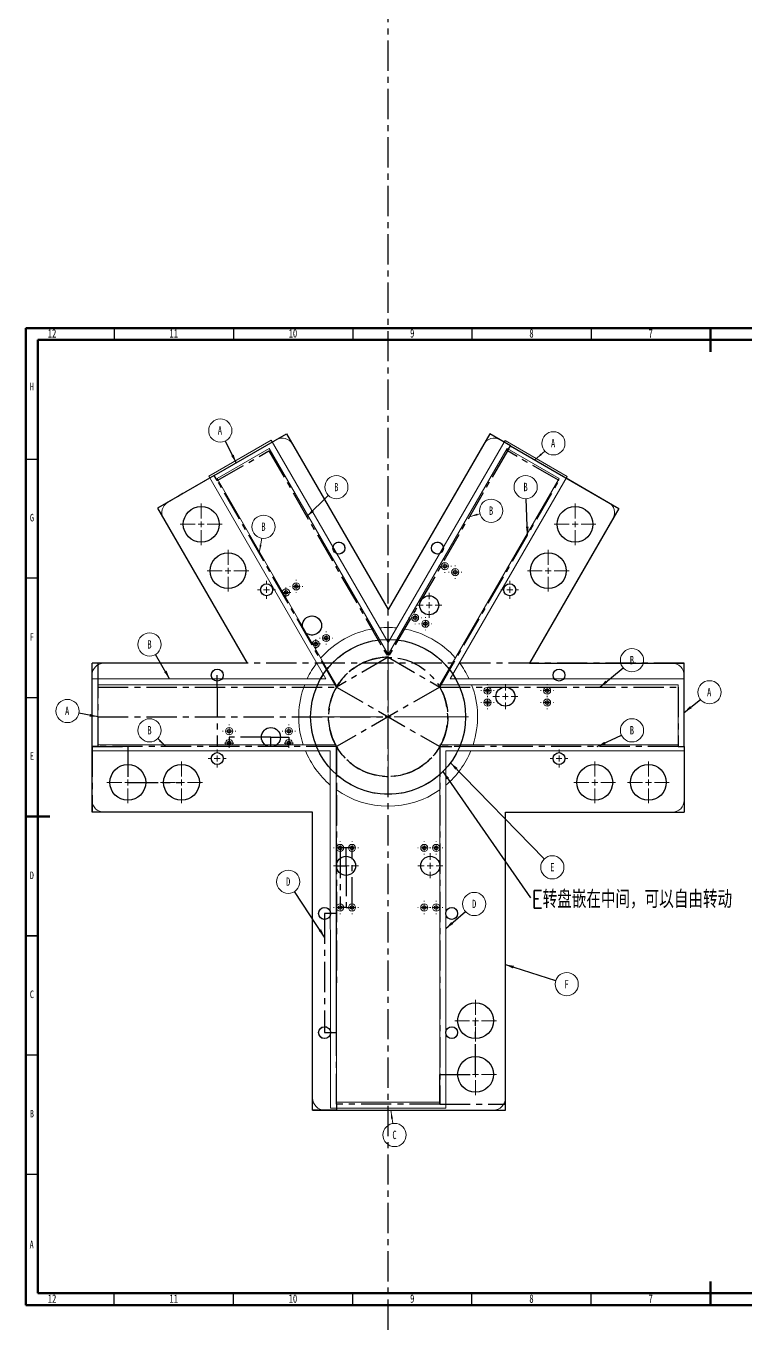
# Model space of a CAD drawing. Header units: millimetres. Extents: x 15 to 589, y -6109 to 6564.
# Drawn here: x 15 to 316, y -3 to 542 of the extents above; entities that cross this region are included whole.
import ezdxf

# ---------------------------------------------------------------- set-up
doc = ezdxf.new("R2010")
doc.units = ezdxf.units.MM
doc.header["$PDSIZE"] = -1
doc.linetypes.add('CENTERX2', pattern=[20.32, 12.7, -2.54, 2.54, -2.54])
doc.styles.add('SLDTEXTSTYLE0', font='TXT', dxfattribs={"width": 0.75})
doc.styles.add('SLDTEXTSTYLE1', font='TXT', dxfattribs={"width": 0.75, "bigfont": 'bigfont'})
doc.dimstyles.new('SLDDIMSTYLE0', dxfattribs={"dimtxt": 0.18, "dimasz": 3.556, "dimexe": 0, "dimexo": 0.0625, "dimgap": 0, "dimtad": 0, "dimtih": 1, "dimtoh": 1, "dimdec": 0, "dimrnd": 1e-09, "dimzin": 0, "dimdsep": 46, "dimtxsty": 'Standard', "dimsah": 1, "dimcen": 0.09, "dimadec": 0, "dimazin": 0, "dimtfac": 3.556, "dimtdec": 0, "dimtofl": 0, "dimtmove": 0, "dimatfit": 3, "dimfxl": 1, "dimfrac": 2, "dimtolj": 1, "dimtzin": 0, "dimarcsym": 0})

# ---------------------------------------------------------------- blocks, each defined once
blk = doc.blocks.new('SW_NOTE_2')
at = {"color": 0, "linetype": 'Continuous', "lineweight": 0}
blk.add_circle((-4.78, 0.91), 4.87, dxfattribs=at)
at = {"color": 0, "linetype": 'Continuous', "lineweight": 0, "insert": (-4.92, 2.7), "char_height": 3.5, "attachment_point": 2, "style": 'SLDTEXTSTYLE0'}
blk.add_mtext('A', dxfattribs=at)
blk = doc.blocks.new('SW_NOTE_3')
at = {"color": 0, "linetype": 'Continuous', "lineweight": 0}
blk.add_circle((-2.15, 4.37), 4.87, dxfattribs=at)
at = {"color": 0, "linetype": 'Continuous', "lineweight": 0, "insert": (-2.29, 6.16), "char_height": 3.5, "attachment_point": 2, "style": 'SLDTEXTSTYLE0'}
blk.add_mtext('A', dxfattribs=at)
blk = doc.blocks.new('SW_NOTE_4')
at = {"color": 0, "linetype": 'Continuous', "lineweight": 0}
blk.add_circle((3.62, 3.25), 4.87, dxfattribs=at)
at = {"color": 0, "linetype": 'Continuous', "lineweight": 0, "insert": (3.49, 5.04), "char_height": 3.5, "attachment_point": 2, "style": 'SLDTEXTSTYLE0'}
blk.add_mtext('A', dxfattribs=at)
blk = doc.blocks.new('SW_NOTE_5')
at = {"color": 0, "linetype": 'Continuous', "lineweight": 0}
blk.add_circle((3.81, 3.04), 4.87, dxfattribs=at)
at = {"color": 0, "linetype": 'Continuous', "lineweight": 0, "insert": (3.67, 4.83), "char_height": 3.5, "attachment_point": 2, "style": 'SLDTEXTSTYLE0'}
blk.add_mtext('A', dxfattribs=at)
blk = doc.blocks.new('SW_NOTE_6')
at = {"color": 0, "linetype": 'Continuous', "lineweight": 0}
blk.add_circle((3.44, 3.45), 4.87, dxfattribs=at)
at = {"color": 0, "linetype": 'Continuous', "lineweight": 0, "insert": (3.41, 5.24), "char_height": 3.5, "attachment_point": 2, "style": 'SLDTEXTSTYLE0'}
blk.add_mtext('B', dxfattribs=at)
blk = doc.blocks.new('SW_NOTE_7')
at = {"color": 0, "linetype": 'Continuous', "lineweight": 0}
blk.add_circle((0.78, 4.81), 4.87, dxfattribs=at)
at = {"color": 0, "linetype": 'Continuous', "lineweight": 0, "insert": (0.75, 6.6), "char_height": 3.5, "attachment_point": 2, "style": 'SLDTEXTSTYLE0'}
blk.add_mtext('B', dxfattribs=at)
blk = doc.blocks.new('SW_NOTE_8')
at = {"color": 0, "linetype": 'Continuous', "lineweight": 0}
blk.add_circle((4.7, 1.28), 4.87, dxfattribs=at)
at = {"color": 0, "linetype": 'Continuous', "lineweight": 0, "insert": (4.67, 3.07), "char_height": 3.5, "attachment_point": 2, "style": 'SLDTEXTSTYLE0'}
blk.add_mtext('B', dxfattribs=at)
blk = doc.blocks.new('SW_NOTE_9')
at = {"color": 0, "linetype": 'Continuous', "lineweight": 0}
blk.add_circle((-0.2, 4.87), 4.87, dxfattribs=at)
at = {"color": 0, "linetype": 'Continuous', "lineweight": 0, "insert": (-0.22, 6.66), "char_height": 3.5, "attachment_point": 2, "style": 'SLDTEXTSTYLE0'}
blk.add_mtext('B', dxfattribs=at)
blk = doc.blocks.new('SW_NOTE_10')
at = {"color": 0, "linetype": 'Continuous', "lineweight": 0}
blk.add_circle((3.74, 3.13), 4.87, dxfattribs=at)
at = {"color": 0, "linetype": 'Continuous', "lineweight": 0, "insert": (3.71, 4.92), "char_height": 3.5, "attachment_point": 2, "style": 'SLDTEXTSTYLE0'}
blk.add_mtext('B', dxfattribs=at)
blk = doc.blocks.new('SW_NOTE_11')
at = {"color": 0, "linetype": 'Continuous', "lineweight": 0}
blk.add_circle((4.41, 2.07), 4.87, dxfattribs=at)
at = {"color": 0, "linetype": 'Continuous', "lineweight": 0, "insert": (4.38, 3.86), "char_height": 3.5, "attachment_point": 2, "style": 'SLDTEXTSTYLE0'}
blk.add_mtext('B', dxfattribs=at)
blk = doc.blocks.new('SW_NOTE_12')
at = {"color": 0, "linetype": 'Continuous', "lineweight": 0}
blk.add_circle((-2.46, 4.2), 4.87, dxfattribs=at)
at = {"color": 0, "linetype": 'Continuous', "lineweight": 0, "insert": (-2.49, 5.99), "char_height": 3.5, "attachment_point": 2, "style": 'SLDTEXTSTYLE0'}
blk.add_mtext('B', dxfattribs=at)
blk = doc.blocks.new('SW_NOTE_13')
at = {"color": 0, "linetype": 'Continuous', "lineweight": 0}
blk.add_circle((-3.42, 3.46), 4.87, dxfattribs=at)
at = {"color": 0, "linetype": 'Continuous', "lineweight": 0, "insert": (-3.45, 5.26), "char_height": 3.5, "attachment_point": 2, "style": 'SLDTEXTSTYLE0'}
blk.add_mtext('B', dxfattribs=at)
blk = doc.blocks.new('SW_NOTE_14')
at = {"color": 0, "linetype": 'Continuous', "lineweight": 0}
blk.add_circle((0.74, -4.81), 4.87, dxfattribs=at)
at = {"color": 0, "linetype": 'Continuous', "lineweight": 0, "insert": (0.71, -3.02), "char_height": 3.5, "attachment_point": 2, "style": 'SLDTEXTSTYLE0'}
blk.add_mtext('C', dxfattribs=at)
blk = doc.blocks.new('SW_NOTE_15')
at = {"color": 0, "linetype": 'Continuous', "lineweight": 0}
blk.add_circle((-2.67, 4.07), 4.87, dxfattribs=at)
at = {"color": 0, "linetype": 'Continuous', "lineweight": 0, "insert": (-2.71, 5.87), "char_height": 3.5, "attachment_point": 2, "style": 'SLDTEXTSTYLE0'}
blk.add_mtext('D', dxfattribs=at)
blk = doc.blocks.new('SW_NOTE_16')
at = {"color": 0, "linetype": 'Continuous', "lineweight": 0}
blk.add_circle((3.69, 3.18), 4.87, dxfattribs=at)
at = {"color": 0, "linetype": 'Continuous', "lineweight": 0, "insert": (3.65, 4.97), "char_height": 3.5, "attachment_point": 2, "style": 'SLDTEXTSTYLE0'}
blk.add_mtext('D', dxfattribs=at)
blk = doc.blocks.new('SW_NOTE_17')
at = {"color": 0, "linetype": 'Continuous', "lineweight": 0}
blk.add_circle((3.4, -3.49), 4.87, dxfattribs=at)
at = {"color": 0, "linetype": 'Continuous', "lineweight": 0, "insert": (3.4, -1.7), "char_height": 3.5, "attachment_point": 2, "style": 'SLDTEXTSTYLE0'}
blk.add_mtext('E', dxfattribs=at)
blk = doc.blocks.new('SW_NOTE_18')
at = {"color": 0, "linetype": 'Continuous', "lineweight": 0}
blk.add_circle((4.64, -1.48), 4.87, dxfattribs=at)
at = {"color": 0, "linetype": 'Continuous', "lineweight": 0, "insert": (4.6, 0.31), "char_height": 3.5, "attachment_point": 2, "style": 'SLDTEXTSTYLE0'}
blk.add_mtext('F', dxfattribs=at)
blk = doc.blocks.new('SW_NOTE_19')
at = {"color": 0, "linetype": 'Continuous', "lineweight": 0, "insert": (0.58, 3.09), "char_height": 7.4083, "attachment_point": 1, "style": 'SLDTEXTSTYLE1'}
blk.add_mtext('E转盘\\M+19BC6\\M+18DDD\\M+19286间\\M+18143\\M+189C2\\M+188C8\\M+18EA9\\M+19752转动', dxfattribs=at)
blk = doc.blocks.new('SW_CENTERMARKSYMBOL_0')
at = {"color": 0, "linetype": 'Continuous', "lineweight": 0}
for p, q in [((-2.5, 0), (-5.25, 0)), ((0, 0), (-1.25, 0)), ((0, 2.5), (0, 5.25)), ((0, 0), (0, 1.25)), ((0, 0), (0, -1.25)), ((0, 0), (1.25, 0)), ((2.5, 0), (5.25, 0)), ((0, -2.5), (0, -5.25))]:
    blk.add_line(p, q, dxfattribs=at)
blk = doc.blocks.new('SW_CENTERMARKSYMBOL_1')
at = {"color": 0, "linetype": 'Continuous', "lineweight": 0}
for p, q in [((-2.5, 0), (-5.25, 0)), ((0, 0), (-1.25, 0)), ((0, 2.5), (0, 5.25)), ((0, 0), (0, 1.25)), ((0, 0), (0, -1.25)), ((0, 0), (1.25, 0)), ((2.5, 0), (5.25, 0)), ((0, -2.5), (0, -5.25))]:
    blk.add_line(p, q, dxfattribs=at)
blk = doc.blocks.new('SW_CENTERMARKSYMBOL_2')
at = {"color": 0, "linetype": 'Continuous', "lineweight": 0}
for p, q in [((-2.5, 0), (-5.25, 0)), ((0, 0), (-1.25, 0)), ((0, 2.5), (0, 5.25)), ((0, 0), (0, 1.25)), ((0, 0), (0, -1.25)), ((0, 0), (1.25, 0)), ((2.5, 0), (5.25, 0)), ((0, -2.5), (0, -5.25))]:
    blk.add_line(p, q, dxfattribs=at)
blk = doc.blocks.new('SW_CENTERMARKSYMBOL_3')
at = {"color": 0, "linetype": 'Continuous', "lineweight": 0}
for p, q in [((-2.5, 0), (-5.25, 0)), ((0, 0), (-1.25, 0)), ((0, 2.5), (0, 5.25)), ((0, 0), (0, 1.25)), ((0, 0), (0, -1.25)), ((0, 0), (1.25, 0)), ((2.5, 0), (5.25, 0)), ((0, -2.5), (0, -5.25))]:
    blk.add_line(p, q, dxfattribs=at)
blk = doc.blocks.new('SW_CENTERMARKSYMBOL_4')
at = {"color": 0, "linetype": 'Continuous', "lineweight": 0}
for p, q in [((-2.5, 0), (-2.75, 0)), ((0, 0), (-1.25, 0)), ((0, 2.5), (0, 2.75)), ((0, 0), (0, 1.25)), ((0, 0), (0, -1.25)), ((0, 0), (1.25, 0)), ((2.5, 0), (2.75, 0)), ((0, -2.5), (0, -2.75))]:
    blk.add_line(p, q, dxfattribs=at)
blk = doc.blocks.new('SW_CENTERMARKSYMBOL_5')
at = {"color": 0, "linetype": 'Continuous', "lineweight": 0}
for p, q in [((-2.5, 0), (-2.75, 0)), ((0, 0), (-1.25, 0)), ((0, 2.5), (0, 2.75)), ((0, 0), (0, 1.25)), ((0, 0), (0, -1.25)), ((0, 0), (1.25, 0)), ((2.5, 0), (2.75, 0)), ((0, -2.5), (0, -2.75))]:
    blk.add_line(p, q, dxfattribs=at)
blk = doc.blocks.new('SW_CENTERMARKSYMBOL_6')
at = {"color": 0, "linetype": 'Continuous', "lineweight": 0}
for p, q in [((-2.5, 0), (-2.75, 0)), ((0, 0), (-1.25, 0)), ((0, 2.5), (0, 2.75)), ((0, 0), (0, 1.25)), ((0, 0), (0, -1.25)), ((0, 0), (1.25, 0)), ((2.5, 0), (2.75, 0)), ((0, -2.5), (0, -2.75))]:
    blk.add_line(p, q, dxfattribs=at)
blk = doc.blocks.new('SW_CENTERMARKSYMBOL_7')
at = {"color": 0, "linetype": 'Continuous', "lineweight": 0}
for p, q in [((-2.5, 0), (-2.75, 0)), ((0, 0), (-1.25, 0)), ((0, 2.5), (0, 2.75)), ((0, 0), (0, 1.25)), ((0, 0), (0, -1.25)), ((0, 0), (1.25, 0)), ((2.5, 0), (2.75, 0)), ((0, -2.5), (0, -2.75))]:
    blk.add_line(p, q, dxfattribs=at)
blk = doc.blocks.new('SW_CENTERMARKSYMBOL_8')
at = {"color": 0, "linetype": 'Continuous', "lineweight": 0}
for p, q in [((-1.25, 0), (-2, 0)), ((0, 0), (-1.25, 0)), ((0, 1.25), (0, 2)), ((0, 0), (0, 1.25)), ((0, 0), (0, -1.25)), ((0, 0), (1.25, 0)), ((1.25, 0), (2, 0)), ((0, -1.25), (0, -2))]:
    blk.add_line(p, q, dxfattribs=at)
blk = doc.blocks.new('SW_CENTERMARKSYMBOL_9')
at = {"color": 0, "linetype": 'Continuous', "lineweight": 0}
for p, q in [((-1.25, 0), (-2, 0)), ((0, 0), (-1.25, 0)), ((0, 1.25), (0, 2)), ((0, 0), (0, 1.25)), ((0, 0), (0, -1.25)), ((0, 0), (1.25, 0)), ((1.25, 0), (2, 0)), ((0, -1.25), (0, -2))]:
    blk.add_line(p, q, dxfattribs=at)
blk = doc.blocks.new('SW_CENTERMARKSYMBOL_10')
at = {"color": 0, "linetype": 'Continuous', "lineweight": 0}
for p, q in [((0, 2.5), (0, 33.75)), ((-2.5, 0), (-33.75, 0)), ((0, 0), (-1.25, 0)), ((0, 0), (0, 1.25)), ((0, 0), (0, -1.25)), ((0, 0), (1.25, 0)), ((2.5, 0), (33.75, 0)), ((0, -2.5), (0, -33.75))]:
    blk.add_line(p, q, dxfattribs=at)
blk = doc.blocks.new('SW_CENTERMARKSYMBOL_11')
at = {"color": 0, "linetype": 'Continuous', "lineweight": 0}
for p, q in [((-1.25, 0), (-2, 0)), ((0, 0), (-1.25, 0)), ((0, 1.25), (0, 2)), ((0, 0), (0, 1.25)), ((0, 0), (0, -1.25)), ((0, 0), (1.25, 0)), ((1.25, 0), (2, 0)), ((0, -1.25), (0, -2))]:
    blk.add_line(p, q, dxfattribs=at)
blk = doc.blocks.new('SW_CENTERMARKSYMBOL_12')
at = {"color": 0, "linetype": 'Continuous', "lineweight": 0}
for p, q in [((-1.25, 0), (-2, 0)), ((0, 0), (-1.25, 0)), ((0, 1.25), (0, 2)), ((0, 0), (0, 1.25)), ((0, 0), (0, -1.25)), ((0, 0), (1.25, 0)), ((1.25, 0), (2, 0)), ((0, -1.25), (0, -2))]:
    blk.add_line(p, q, dxfattribs=at)
blk = doc.blocks.new('SW_CENTERMARKSYMBOL_13')
at = {"color": 0, "linetype": 'Continuous', "lineweight": 0}
for p, q in [((-2.5, 0), (-2.75, 0)), ((0, 0), (-1.25, 0)), ((0, 2.5), (0, 2.75)), ((0, 0), (0, 1.25)), ((0, 0), (0, -1.25)), ((0, 0), (1.25, 0)), ((2.5, 0), (2.75, 0)), ((0, -2.5), (0, -2.75))]:
    blk.add_line(p, q, dxfattribs=at)
blk = doc.blocks.new('SW_CENTERMARKSYMBOL_14')
at = {"color": 0, "linetype": 'Continuous', "lineweight": 0}
for p, q in [((-2.5, 0), (-2.75, 0)), ((0, 0), (-1.25, 0)), ((0, 2.5), (0, 2.75)), ((0, 0), (0, 1.25)), ((0, 0), (0, -1.25)), ((0, 0), (1.25, 0)), ((2.5, 0), (2.75, 0)), ((0, -2.5), (0, -2.75))]:
    blk.add_line(p, q, dxfattribs=at)
blk = doc.blocks.new('SW_CENTERMARKSYMBOL_15')
at = {"color": 0, "linetype": 'Continuous', "lineweight": 0}
for p, q in [((-2.5, 0), (-2.75, 0)), ((0, 0), (-1.25, 0)), ((0, 2.5), (0, 2.75)), ((0, 0), (0, 1.25)), ((0, 0), (0, -1.25)), ((0, 0), (1.25, 0)), ((2.5, 0), (2.75, 0)), ((0, -2.5), (0, -2.75))]:
    blk.add_line(p, q, dxfattribs=at)
blk = doc.blocks.new('SW_CENTERMARKSYMBOL_16')
at = {"color": 0, "linetype": 'Continuous', "lineweight": 0}
for p, q in [((-2.5, 0), (-2.75, 0)), ((0, 0), (-1.25, 0)), ((0, 2.5), (0, 2.75)), ((0, 0), (0, 1.25)), ((0, 0), (0, -1.25)), ((0, 0), (1.25, 0)), ((2.5, 0), (2.75, 0)), ((0, -2.5), (0, -2.75))]:
    blk.add_line(p, q, dxfattribs=at)
blk = doc.blocks.new('SW_CENTERMARKSYMBOL_17')
at = {"color": 0, "linetype": 'Continuous', "lineweight": 0}
for p, q in [((0, 2.5), (0, 8.75)), ((-2.5, 0), (-8.75, 0)), ((0, 0), (-1.25, 0)), ((0, 0), (0, 1.25)), ((0, 0), (0, -1.25)), ((0, 0), (1.25, 0)), ((2.5, 0), (8.75, 0)), ((0, -2.5), (0, -8.75))]:
    blk.add_line(p, q, dxfattribs=at)
blk = doc.blocks.new('SW_CENTERMARKSYMBOL_18')
at = {"color": 0, "linetype": 'Continuous', "lineweight": 0}
for p, q in [((0, 2.5), (0, 8.75)), ((-2.5, 0), (-8.75, 0)), ((0, 0), (-1.25, 0)), ((0, 0), (0, 1.25)), ((0, 0), (0, -1.25)), ((0, 0), (1.25, 0)), ((2.5, 0), (8.75, 0)), ((0, -2.5), (0, -8.75))]:
    blk.add_line(p, q, dxfattribs=at)
blk = doc.blocks.new('SW_CENTERMARKSYMBOL_19')
at = {"color": 0, "linetype": 'Continuous', "lineweight": 0}
for p, q in [((-2.5, 0), (-3.75, 0)), ((0, 0), (-1.25, 0)), ((0, 2.5), (0, 3.75)), ((0, 0), (0, 1.25)), ((0, 0), (0, -1.25)), ((0, 0), (1.25, 0)), ((2.5, 0), (3.75, 0)), ((0, -2.5), (0, -3.75))]:
    blk.add_line(p, q, dxfattribs=at)
blk = doc.blocks.new('SW_CENTERMARKSYMBOL_20')
at = {"color": 0, "linetype": 'Continuous', "lineweight": 0}
for p, q in [((-2.5, 0), (-3.75, 0)), ((0, 0), (-1.25, 0)), ((0, 2.5), (0, 3.75)), ((0, 0), (0, 1.25)), ((0, 0), (0, -1.25)), ((0, 0), (1.25, 0)), ((2.5, 0), (3.75, 0)), ((0, -2.5), (0, -3.75))]:
    blk.add_line(p, q, dxfattribs=at)
blk = doc.blocks.new('SW_CENTERMARKSYMBOL_21')
at = {"color": 0, "linetype": 'Continuous', "lineweight": 0}
for p, q in [((-2.5, 0), (-3.75, 0)), ((0, 0), (-1.25, 0)), ((0, 2.5), (0, 3.75)), ((0, 0), (0, 1.25)), ((0, 0), (0, -1.25)), ((0, 0), (1.25, 0)), ((2.5, 0), (3.75, 0)), ((0, -2.5), (0, -3.75))]:
    blk.add_line(p, q, dxfattribs=at)
blk = doc.blocks.new('SW_CENTERMARKSYMBOL_22')
at = {"color": 0, "linetype": 'Continuous', "lineweight": 0}
for p, q in [((-2.5, 0), (-3.75, 0)), ((0, 0), (-1.25, 0)), ((0, 2.5), (0, 3.75)), ((0, 0), (0, 1.25)), ((0, 0), (0, -1.25)), ((0, 0), (1.25, 0)), ((2.5, 0), (3.75, 0)), ((0, -2.5), (0, -3.75))]:
    blk.add_line(p, q, dxfattribs=at)
blk = doc.blocks.new('SW_CENTERMARKSYMBOL_23')
at = {"color": 0, "linetype": 'Continuous', "lineweight": 0}
for p, q in [((0, 2.5), (0, 8.75)), ((-2.5, 0), (-8.75, 0)), ((0, 0), (-1.25, 0)), ((0, 0), (0, 1.25)), ((0, 0), (0, -1.25)), ((0, 0), (1.25, 0)), ((2.5, 0), (8.75, 0)), ((0, -2.5), (0, -8.75))]:
    blk.add_line(p, q, dxfattribs=at)
blk = doc.blocks.new('SW_CENTERMARKSYMBOL_24')
at = {"color": 0, "linetype": 'Continuous', "lineweight": 0}
for p, q in [((0, 2.5), (0, 8.75)), ((-2.5, 0), (-8.75, 0)), ((0, 0), (-1.25, 0)), ((0, 0), (0, 1.25)), ((0, 0), (0, -1.25)), ((0, 0), (1.25, 0)), ((2.5, 0), (8.75, 0)), ((0, -2.5), (0, -8.75))]:
    blk.add_line(p, q, dxfattribs=at)
blk = doc.blocks.new('SW_CENTERMARKSYMBOL_25')
at = {"color": 0, "linetype": 'Continuous', "lineweight": 0}
for p, q in [((0, 2.5), (0, 8.75)), ((-2.5, 0), (-8.75, 0)), ((0, 0), (-1.25, 0)), ((0, 0), (0, 1.25)), ((0, 0), (0, -1.25)), ((0, 0), (1.25, 0)), ((2.5, 0), (8.75, 0)), ((0, -2.5), (0, -8.75))]:
    blk.add_line(p, q, dxfattribs=at)
blk = doc.blocks.new('SW_CENTERMARKSYMBOL_26')
at = {"color": 0, "linetype": 'Continuous', "lineweight": 0}
for p, q in [((0, 2.5), (0, 8.75)), ((-2.5, 0), (-8.75, 0)), ((0, 0), (-1.25, 0)), ((0, 0), (0, 1.25)), ((0, 0), (0, -1.25)), ((0, 0), (1.25, 0)), ((2.5, 0), (8.75, 0)), ((0, -2.5), (0, -8.75))]:
    blk.add_line(p, q, dxfattribs=at)
blk = doc.blocks.new('SW_CENTERMARKSYMBOL_27')
at = {"color": 0, "linetype": 'Continuous', "lineweight": 0}
for p, q in [((0, 2.5), (0, 8.75)), ((-2.5, 0), (-8.75, 0)), ((0, 0), (-1.25, 0)), ((0, 0), (0, 1.25)), ((0, 0), (0, -1.25)), ((0, 0), (1.25, 0)), ((2.5, 0), (8.75, 0)), ((0, -2.5), (0, -8.75))]:
    blk.add_line(p, q, dxfattribs=at)
blk = doc.blocks.new('SW_CENTERMARKSYMBOL_28')
at = {"color": 0, "linetype": 'Continuous', "lineweight": 0}
for p, q in [((0, 2.5), (0, 8.75)), ((-2.5, 0), (-8.75, 0)), ((0, 0), (-1.25, 0)), ((0, 0), (0, 1.25)), ((0, 0), (0, -1.25)), ((0, 0), (1.25, 0)), ((2.5, 0), (8.75, 0)), ((0, -2.5), (0, -8.75))]:
    blk.add_line(p, q, dxfattribs=at)
blk = doc.blocks.new('SW_CENTERMARKSYMBOL_29')
at = {"color": 0, "linetype": 'Continuous', "lineweight": 0}
for p, q in [((-2.5, 0), (-2.75, 0)), ((0, 0), (-1.25, 0)), ((0, 2.5), (0, 2.75)), ((0, 0), (0, 1.25)), ((0, 0), (0, -1.25)), ((0, 0), (1.25, 0)), ((2.5, 0), (2.75, 0)), ((0, -2.5), (0, -2.75))]:
    blk.add_line(p, q, dxfattribs=at)
blk = doc.blocks.new('SW_CENTERMARKSYMBOL_30')
at = {"color": 0, "linetype": 'Continuous', "lineweight": 0}
for p, q in [((-2.5, 0), (-2.75, 0)), ((0, 0), (-1.25, 0)), ((0, 2.5), (0, 2.75)), ((0, 0), (0, 1.25)), ((0, 0), (0, -1.25)), ((0, 0), (1.25, 0)), ((2.5, 0), (2.75, 0)), ((0, -2.5), (0, -2.75))]:
    blk.add_line(p, q, dxfattribs=at)
blk = doc.blocks.new('SW_CENTERMARKSYMBOL_31')
at = {"color": 0, "linetype": 'Continuous', "lineweight": 0}
for p, q in [((-2.5, 0), (-2.75, 0)), ((0, 0), (-1.25, 0)), ((0, 2.5), (0, 2.75)), ((0, 0), (0, 1.25)), ((0, 0), (0, -1.25)), ((0, 0), (1.25, 0)), ((2.5, 0), (2.75, 0)), ((0, -2.5), (0, -2.75))]:
    blk.add_line(p, q, dxfattribs=at)
blk = doc.blocks.new('SW_CENTERMARKSYMBOL_32')
at = {"color": 0, "linetype": 'Continuous', "lineweight": 0}
for p, q in [((-2.5, 0), (-2.75, 0)), ((0, 0), (-1.25, 0)), ((0, 2.5), (0, 2.75)), ((0, 0), (0, 1.25)), ((0, 0), (0, -1.25)), ((0, 0), (1.25, 0)), ((2.5, 0), (2.75, 0)), ((0, -2.5), (0, -2.75))]:
    blk.add_line(p, q, dxfattribs=at)
blk = doc.blocks.new('SW_CENTERMARKSYMBOL_33')
at = {"color": 0, "linetype": 'Continuous', "lineweight": 0}
for p, q in [((-2.5, 0), (-2.75, 0)), ((0, 0), (-1.25, 0)), ((0, 2.5), (0, 2.75)), ((0, 0), (0, 1.25)), ((0, 0), (0, -1.25)), ((0, 0), (1.25, 0)), ((2.5, 0), (2.75, 0)), ((0, -2.5), (0, -2.75))]:
    blk.add_line(p, q, dxfattribs=at)
blk = doc.blocks.new('SW_CENTERMARKSYMBOL_34')
at = {"color": 0, "linetype": 'Continuous', "lineweight": 0}
for p, q in [((-2.5, 0), (-2.75, 0)), ((0, 0), (-1.25, 0)), ((0, 2.5), (0, 2.75)), ((0, 0), (0, 1.25)), ((0, 0), (0, -1.25)), ((0, 0), (1.25, 0)), ((2.5, 0), (2.75, 0)), ((0, -2.5), (0, -2.75))]:
    blk.add_line(p, q, dxfattribs=at)
blk = doc.blocks.new('SW_CENTERMARKSYMBOL_35')
at = {"color": 0, "linetype": 'Continuous', "lineweight": 0}
for p, q in [((-2.5, 0), (-2.75, 0)), ((0, 0), (-1.25, 0)), ((0, 2.5), (0, 2.75)), ((0, 0), (0, 1.25)), ((0, 0), (0, -1.25)), ((0, 0), (1.25, 0)), ((2.5, 0), (2.75, 0)), ((0, -2.5), (0, -2.75))]:
    blk.add_line(p, q, dxfattribs=at)
blk = doc.blocks.new('SW_CENTERMARKSYMBOL_36')
at = {"color": 0, "linetype": 'Continuous', "lineweight": 0}
for p, q in [((-2.5, 0), (-2.75, 0)), ((0, 0), (-1.25, 0)), ((0, 2.5), (0, 2.75)), ((0, 0), (0, 1.25)), ((0, 0), (0, -1.25)), ((0, 0), (1.25, 0)), ((2.5, 0), (2.75, 0)), ((0, -2.5), (0, -2.75))]:
    blk.add_line(p, q, dxfattribs=at)
blk = doc.blocks.new('SW_CENTERMARKSYMBOL_37')
at = {"color": 0, "linetype": 'Continuous', "lineweight": 0}
for p, q in [((-2.5, 0), (-2.75, 0)), ((0, 0), (-1.25, 0)), ((0, 2.5), (0, 2.75)), ((0, 0), (0, 1.25)), ((0, 0), (0, -1.25)), ((0, 0), (1.25, 0)), ((2.5, 0), (2.75, 0)), ((0, -2.5), (0, -2.75))]:
    blk.add_line(p, q, dxfattribs=at)
blk = doc.blocks.new('SW_CENTERMARKSYMBOL_38')
at = {"color": 0, "linetype": 'Continuous', "lineweight": 0}
for p, q in [((-2.5, 0), (-2.75, 0)), ((0, 0), (-1.25, 0)), ((0, 2.5), (0, 2.75)), ((0, 0), (0, 1.25)), ((0, 0), (0, -1.25)), ((0, 0), (1.25, 0)), ((2.5, 0), (2.75, 0)), ((0, -2.5), (0, -2.75))]:
    blk.add_line(p, q, dxfattribs=at)
blk = doc.blocks.new('SW_CENTERMARKSYMBOL_39')
at = {"color": 0, "linetype": 'Continuous', "lineweight": 0}
for p, q in [((-2.5, 0), (-2.75, 0)), ((0, 0), (-1.25, 0)), ((0, 2.5), (0, 2.75)), ((0, 0), (0, 1.25)), ((0, 0), (0, -1.25)), ((0, 0), (1.25, 0)), ((2.5, 0), (2.75, 0)), ((0, -2.5), (0, -2.75))]:
    blk.add_line(p, q, dxfattribs=at)
blk = doc.blocks.new('SW_CENTERMARKSYMBOL_40')
at = {"color": 0, "linetype": 'Continuous', "lineweight": 0}
for p, q in [((-2.5, 0), (-2.75, 0)), ((0, 0), (-1.25, 0)), ((0, 2.5), (0, 2.75)), ((0, 0), (0, 1.25)), ((0, 0), (0, -1.25)), ((0, 0), (1.25, 0)), ((2.5, 0), (2.75, 0)), ((0, -2.5), (0, -2.75))]:
    blk.add_line(p, q, dxfattribs=at)
blk = doc.blocks.new('SW_CENTERMARKSYMBOL_41')
at = {"color": 0, "linetype": 'Continuous', "lineweight": 0}
for p, q in [((0, 2.5), (0, 8.75)), ((-2.5, 0), (-8.75, 0)), ((0, 0), (-1.25, 0)), ((0, 0), (0, 1.25)), ((0, 0), (0, -1.25)), ((0, 0), (1.25, 0)), ((2.5, 0), (8.75, 0)), ((0, -2.5), (0, -8.75))]:
    blk.add_line(p, q, dxfattribs=at)
blk = doc.blocks.new('SW_CENTERMARKSYMBOL_42')
at = {"color": 0, "linetype": 'Continuous', "lineweight": 0}
for p, q in [((0, 2.5), (0, 8.75)), ((-2.5, 0), (-8.75, 0)), ((0, 0), (-1.25, 0)), ((0, 0), (0, 1.25)), ((0, 0), (0, -1.25)), ((0, 0), (1.25, 0)), ((2.5, 0), (8.75, 0)), ((0, -2.5), (0, -8.75))]:
    blk.add_line(p, q, dxfattribs=at)

msp = doc.modelspace()

# ---------------------------------------------------------------- linework, layer by layer
at = {"color": 7, "linetype": 'CENTERX2'}
for p, q in [((166.85, -6060.72), (166.85, 6564.44)), ((216.85, 363.46), (218.1, 365.63)), ((95.2, 350.96), (116.85, 363.46)), ((116.85, 363.46), (166.85, 276.86)), ((216.85, 363.46), (166.85, 276.86)), ((238.5, 350.96), (216.85, 363.46)), ((93.95, 353.13), (70.14, 339.38)), ((95.2, 350.96), (93.95, 353.13)), ((145.2, 264.36), (95.2, 350.96)), ((188.5, 264.36), (238.5, 350.96)), ((45.2, 264.36), (45.2, 274.36)), ((291, 274.36), (45.2, 274.36)), ((166.85, 276.86), (145.2, 264.36)), ((166.85, 276.86), (188.5, 264.36)), ((95.2, 264.36), (95.2, 269.36)), ((45.2, 239.36), (45.2, 264.36)), ((45.2, 264.36), (145.2, 264.36)), ((95.2, 264.36), (95.2, 239.36)), ((145.2, 264.36), (188.5, 239.36)), ((188.5, 264.36), (145.2, 239.36)), ((188.5, 264.36), (288.5, 264.36)), ((288.5, 264.36), (288.5, 239.36)), ((45.2, 251.86), (166.85, 251.86)), ((117.7, 243.36), (100.2, 243.36)), ((100.2, 243.36), (100.2, 240.86)), ((117.7, 239.36), (117.7, 243.36)), ((117.7, 243.36), (125.2, 243.36)), ((125.2, 243.36), (125.2, 240.86)), ((45.2, 239.36), (42.7, 239.36)), ((42.7, 239.36), (57.7, 239.36)), ((42.7, 239.36), (42.7, 211.86)), ((145.2, 239.36), (45.2, 239.36)), ((57.7, 239.36), (57.7, 224.36)), ((145.2, 239.36), (117.7, 239.36)), ((145.2, 89.36), (145.2, 239.36)), ((145.2, 239.36), (145.2, 234.36)), ((145.2, 239.36), (145.2, 139.36)), ((188.5, 239.36), (188.5, 89.36)), ((288.5, 239.36), (188.5, 239.36)), ((188.5, 239.36), (193.5, 239.36)), ((188.5, 239.36), (188.5, 211.86)), ((288.5, 239.36), (291, 239.36)), ((57.7, 224.36), (80.2, 224.36)), ((151.7, 196.86), (146.7, 196.86)), ((146.7, 196.86), (146.7, 171.86)), ((149.2, 189.36), (149.2, 196.86)), ((151.7, 171.86), (151.7, 196.86)), ((145.2, 89.36), (145.2, 189.36)), ((145.2, 189.36), (149.2, 189.36)), ((149.2, 189.36), (149.2, 171.86)), ((145.2, 169.36), (140.2, 169.36)), ((140.2, 169.36), (140.2, 119.36)), ((145.2, 119.36), (145.2, 169.36)), ((149.2, 171.86), (146.7, 171.86)), ((149.2, 171.86), (151.7, 171.86)), ((145.2, 89.36), (145.2, 161.86)), ((203.5, 101.86), (203.5, 124.36)), ((140.2, 119.36), (145.2, 119.36)), ((145.2, 89.36), (145.2, 119.36)), ((188.5, 89.36), (188.5, 101.86)), ((188.5, 101.86), (203.5, 101.86)), ((188.5, 89.36), (145.2, 89.36)), ((145.2, 89.36), (145.2, 86.86)), ((188.5, 89.36), (216, 89.36)), ((145.2, 86.86), (135.2, 86.86))]:
    msp.add_line(p, q, dxfattribs=at)
at = {"color": 7, "linetype": 'Continuous', "lineweight": 60}
for p, q in [((15, 415), (589, 415)), ((15, 5), (15, 415)), ((302, 415), (302, 405)), ((20, 410), (584, 410)), ((20, 10), (20, 410)), ((15, 210), (25, 210)), ((302, 5), (302, 15)), ((584, 10), (20, 10)), ((589, 5), (15, 5))]:
    msp.add_line(p, q, dxfattribs=at)
at = {"color": 7, "linetype": 'Continuous', "lineweight": 30}
for p, q in [((52, 415), (52, 410)), ((102, 415), (102, 410)), ((152, 415), (152, 410)), ((202, 415), (202, 410)), ((252, 415), (252, 410)), ((15, 360), (20, 360)), ((20, 310), (15, 310)), ((15, 260), (20, 260)), ((15, 160), (20, 160)), ((20, 160), (15, 160)), ((15, 110), (20, 110)), ((15, 60), (20, 60)), ((52, 5), (52, 10)), ((102, 5), (102, 10)), ((152, 5), (152, 10)), ((202, 5), (202, 10)), ((252, 5), (252, 10))]:
    msp.add_line(p, q, dxfattribs=at)
at = {"color": 7, "linetype": 'Continuous', "lineweight": 15}
for p, q in [((117.86, 367.94), (91.71, 352.85)), ((166.86, 283.04), (117.86, 367.94)), ((119.93, 368.13), (118.29, 367.18)), ((166.85, 296.86), (126.76, 366.3)), ((206.94, 366.3), (166.85, 296.86)), ((215.88, 367.82), (166.86, 283.04)), ((215.48, 367.14), (213.77, 368.13)), ((241.94, 352.75), (215.88, 367.82)), ((116.94, 364.52), (95.13, 351.93)), ((166.85, 278.04), (116.94, 364.52)), ((216.79, 364.4), (166.85, 278.04)), ((238.52, 351.84), (216.79, 364.4)), ((92.15, 352.09), (74.47, 341.88)), ((91.71, 352.85), (140.76, 267.86)), ((95.13, 351.93), (145.09, 265.36)), ((188.52, 265.36), (238.52, 351.84)), ((192.85, 267.86), (241.94, 352.75)), ((259.3, 341.84), (241.55, 352.09)), ((72.64, 335.05), (107.68, 274.36)), ((226.11, 274.36), (261.13, 335.01)), ((167.61, 284.35), (166.1, 284.35)), ((107.68, 274.36), (47.7, 274.36)), ((286, 274.36), (226.11, 274.36)), ((42.61, 267.86), (42.61, 237.67)), ((140.76, 267.86), (42.61, 267.86)), ((42.7, 269.36), (42.7, 267.86)), ((291.02, 267.86), (192.85, 267.86)), ((291, 267.86), (291, 269.36)), ((291.02, 237.67), (291.02, 267.86)), ((45.11, 265.36), (45.11, 240.17)), ((145.09, 265.36), (45.11, 265.36)), ((288.52, 265.36), (188.52, 265.36)), ((288.52, 240.17), (288.52, 265.36)), ((45.11, 240.17), (145.09, 240.17)), ((145.09, 240.17), (145.2, 90.14)), ((188.52, 240.17), (288.52, 240.17)), ((188.52, 90.14), (188.52, 240.17)), ((42.61, 237.67), (142.59, 237.67)), ((42.7, 237.67), (42.7, 216.86)), ((142.59, 237.67), (142.7, 87.64)), ((191.02, 87.64), (191.02, 237.67)), ((191.02, 237.67), (291.02, 237.67)), ((291, 216.86), (291, 237.67)), ((47.7, 211.86), (135.2, 211.86)), ((135.2, 211.86), (135.2, 91.86)), ((216, 211.86), (286, 211.86)), ((216, 91.86), (216, 211.86)), ((142.7, 87.64), (191.02, 87.64)), ((145.2, 90.14), (188.52, 90.14)), ((140.2, 86.86), (211, 86.86))]:
    msp.add_line(p, q, dxfattribs=at)
at = {"color": 7, "linetype": 'Continuous'}
for p, q in [((93.95, 353.13), (124.26, 370.63)), ((124.26, 370.63), (166.85, 296.86)), ((209.44, 370.63), (166.85, 296.86)), ((218.1, 365.63), (209.44, 370.63)), ((218.1, 365.63), (263.63, 339.34)), ((93.95, 353.13), (70.14, 339.38)), ((70.14, 339.38), (107.68, 274.36)), ((263.63, 339.34), (226.11, 274.36)), ((42.7, 211.86), (42.7, 274.36)), ((107.68, 274.36), (42.7, 274.36)), ((226.11, 274.36), (291, 274.36)), ((291, 239.36), (291, 274.36)), ((291, 239.36), (291, 211.86)), ((135.2, 211.86), (42.7, 211.86)), ((135.2, 86.86), (135.2, 211.86)), ((216, 86.86), (216, 211.86)), ((216, 211.86), (291, 211.86)), ((135.2, 86.86), (216, 86.86))]:
    msp.add_line(p, q, dxfattribs=at)
at = {"color": 7, "linetype": 'Continuous', "lineweight": 0}
for p, q in [((232.52, 363.36), (228.42, 359.67)), ((205.34, 337.05), (200.91, 335.84)), ((113.82, 326.8), (112.8, 320.49)), ((70.24, 242.73), (73.57, 239.36)), ((168.81, 81.23), (167.94, 86.86))]:
    msp.add_line(p, q, dxfattribs=at)
at = {"color": 7, "linetype": 'Continuous', "lineweight": 15, "flags": 128}
for points in [[(139.69, 269.71), (139.54, 269.48), (138.56, 267.86)], [(195.14, 267.86), (194.16, 269.48), (193.96, 269.78)]]:
    msp.add_lwpolyline(points, dxfattribs=at)
at = {"color": 7, "linetype": 'Continuous'}
for centre, radius in [((88.46, 332.64), 7.5), ((245.24, 332.64), 7.5), ((146.18, 322.66), 2.5), ((187.52, 322.66), 2.5), ((99.71, 313.15), 7.5), ((233.99, 313.15), 7.5), ((190.65, 315.08), 0.75), ((194.98, 312.58), 0.75), ((115.87, 305.16), 2.5), ((128.33, 306.58), 0.75), ((217.83, 305.16), 2.5), ((124, 304.08), 0.75), ((184.07, 298.68), 4), ((134.92, 290.18), 4), ((178.15, 293.43), 0.75), ((182.48, 290.93), 0.75), ((166.85, 251.86), 32.5), ((140.83, 284.93), 0.75), ((136.5, 282.43), 0.75), ((95.2, 269.36), 2.5), ((238.5, 269.36), 2.5), ((208.5, 262.86), 0.75), ((216, 260.36), 4), ((233.5, 262.86), 0.75), ((208.5, 257.86), 0.75), ((233.5, 257.86), 0.75), ((100.2, 245.86), 0.75), ((117.7, 243.36), 4), ((125.2, 245.86), 0.75), ((100.2, 240.86), 0.75), ((125.2, 240.86), 0.75), ((95.2, 234.36), 2.5), ((238.5, 234.36), 2.5), ((57.7, 224.36), 7.5), ((80.2, 224.36), 7.5), ((253.5, 224.36), 7.5), ((276, 224.36), 7.5), ((146.7, 196.86), 0.75), ((151.7, 196.86), 0.75), ((182, 196.86), 0.75), ((187, 196.86), 0.75), ((149.2, 189.36), 4), ((184.5, 189.36), 4), ((140.2, 169.36), 2.5), ((146.7, 171.86), 0.75), ((151.7, 171.86), 0.75), ((182, 171.86), 0.75), ((187, 171.86), 0.75), ((193.5, 169.36), 2.5), ((203.5, 124.36), 7.5), ((140.2, 119.36), 2.5), ((193.5, 119.36), 2.5), ((203.5, 101.86), 7.5)]:
    msp.add_circle(centre, radius, dxfattribs=at)
at = {"color": 7, "linetype": 'Continuous', "lineweight": 15}
for centre, radius in [((88.46, 332.64), 7.5), ((245.24, 332.64), 7.5), ((99.71, 313.15), 7.5), ((190.65, 315.08), 1.5), ((233.99, 313.15), 7.5), ((190.65, 315.08), 0.75), ((194.98, 312.58), 1.5), ((194.98, 312.58), 0.75), ((115.87, 305.16), 2.5), ((128.33, 306.58), 1.5), ((128.33, 306.58), 0.75), ((217.83, 305.16), 2.5), ((124, 304.08), 0.75), ((184.07, 298.68), 4), ((178.15, 293.43), 1.5), ((178.15, 293.43), 0.75), ((182.48, 290.93), 1.5), ((182.48, 290.93), 0.75), ((140.83, 284.93), 1.5), ((140.83, 284.93), 0.75), ((136.5, 282.43), 0.75), ((208.5, 262.86), 1.5), ((208.5, 262.86), 0.75), ((216, 260.36), 4), ((233.5, 262.86), 1.5), ((233.5, 262.86), 0.75), ((208.5, 257.86), 1.5), ((208.5, 257.86), 0.75), ((233.5, 257.86), 1.5), ((233.5, 257.86), 0.75), ((100.2, 245.86), 1.5), ((100.2, 245.86), 0.75), ((125.2, 245.86), 1.5), ((125.2, 245.86), 0.75), ((95.2, 234.36), 2.5), ((238.5, 234.36), 2.5), ((57.7, 224.36), 7.5), ((80.2, 224.36), 7.5), ((253.5, 224.36), 7.5), ((276, 224.36), 7.5), ((146.7, 196.86), 1.5), ((146.7, 196.86), 0.75), ((151.7, 196.86), 1.5), ((151.7, 196.86), 0.75), ((182, 196.86), 1.5), ((182, 196.86), 0.75), ((187, 196.86), 1.5), ((187, 196.86), 0.75), ((149.2, 189.36), 4), ((184.5, 189.36), 4), ((146.7, 171.86), 1.5), ((146.7, 171.86), 0.75), ((151.7, 171.86), 1.5), ((151.7, 171.86), 0.75), ((182, 171.86), 1.5), ((182, 171.86), 0.75), ((187, 171.86), 1.5), ((187, 171.86), 0.75), ((203.5, 124.36), 7.5), ((203.5, 101.86), 7.5)]:
    msp.add_circle(centre, radius, dxfattribs=at)
at = {"color": 7, "linetype": 'CENTERX2'}
msp.add_circle((166.85, 251.86), 25, dxfattribs=at)
at = {"color": 7, "linetype": 'Continuous', "lineweight": 15}
for centre, radius, start, end in [((122.43, 363.8), 5, 30, 120), ((211.27, 363.8), 5, 60, 150), ((76.97, 337.55), 5, 120, 210), ((256.8, 337.51), 5, 330, 60), ((146.18, 322.66), 2.5, 250.4581, 169.5271), ((187.52, 322.66), 2.5, 9.043, 290.8814), ((124, 304.08), 1.5, 253.3199, 166.6653), ((134.92, 290.18), 4, 236.0497, 183.9355), ((166.85, 251.86), 37.5, 84.5557, 95.4292), ((136.5, 282.43), 1.5, 253.14, 166.8452), ((166.85, 251.86), 37.5, 99.5644, 138.8165), ((166.85, 251.86), 32.5, 96.2436, 141.8502), ((166.85, 251.86), 32.5, 38.2994, 83.7457), ((166.85, 251.86), 37.5, 41.3039, 80.4196), ((47.7, 269.36), 5, 90, 180), ((166.85, 251.86), 37.5, 142.9052, 154.7438), ((166.85, 251.86), 37.5, 25.2562, 37.2197), ((286, 269.36), 5, 0, 90), ((95.2, 269.36), 2.5, 323.1305, 216.8695), ((238.5, 269.36), 2.5, 323.1305, 216.8695), ((166.85, 251.86), 37.5, 158.8998, 198.1617), ((166.85, 251.86), 32.5, 155.4564, 201.0789), ((166.85, 251.86), 32.5, 338.9211, 24.5436), ((166.85, 251.86), 37.5, 341.8383, 21.1002), ((117.7, 243.36), 4, 307.1385, 232.8615), ((100.2, 240.86), 1.5, 332.6682, 207.3318), ((100.2, 240.86), 0.75, 293.3231, 246.6769), ((125.2, 240.86), 1.5, 332.6682, 207.3318), ((125.2, 240.86), 0.75, 293.3231, 246.6769), ((166.85, 251.86), 37.5, 202.2325, 229.7085), ((166.85, 251.86), 32.5, 205.8856, 221.7275), ((166.85, 251.86), 37.5, 310.1197, 337.7675), ((166.85, 251.86), 32.5, 318.0324, 334.1144), ((166.85, 251.86), 32.5, 227.9838, 270), ((166.85, 251.86), 32.5, 270, 311.8052), ((166.85, 251.86), 37.5, 234.5514, 305.2904), ((47.7, 216.86), 5, 180, 270), ((286, 216.86), 5, 270, 0), ((140.2, 169.36), 2.5, 12.7357, 347.3464), ((193.5, 169.36), 2.5, 186.0411, 173.9589), ((140.2, 119.36), 2.5, 8.1968, 351.8853), ((193.5, 119.36), 2.5, 186.0411, 173.9589), ((140.2, 91.86), 5, 180, 270), ((211, 91.86), 5, 270, 0)]:
    msp.add_arc(centre, radius, start, end, dxfattribs=at)
at = {"color": 7, "linetype": 'CENTERX2'}
for end in [30, 150]:
    msp.add_arc((166.85, 251.86), 25, 90, end, dxfattribs=at)
at = {"color": 7, "linetype": 'Continuous'}
msp.add_point((166.85, 251.86), dxfattribs=at)
msp.add_point((166.85, 251.86), dxfattribs=at)
msp.add_point((166.85, 251.86), dxfattribs=at)
at = {"color": 7, "linetype": 'Continuous', "lineweight": 0}
for points in [[(228.42, 359.67), (231.32, 361.77), (230.81, 362.33)], [(200.91, 335.84), (204.44, 336.41), (204.24, 337.14)], [(112.8, 320.49), (113.74, 323.93), (112.99, 324.06)], [(73.57, 239.36), (71.35, 242.16), (70.8, 241.62)], [(167.94, 86.86), (168.11, 83.29), (168.86, 83.4)]]:
    msp.add_solid(points, dxfattribs=at)

# ---------------------------------------------------------------- block references
for name, p in [('SW_NOTE_3', (98.62, 367.6)), ('SW_NOTE_4', (232.52, 363.36)), ('SW_NOTE_6', (141.71, 344.8)), ('SW_NOTE_9', (224.71, 343.39)), ('SW_CENTERMARKSYMBOL_27', (88.46, 332.64)), ('SW_NOTE_8', (205.34, 337.05)), ('SW_CENTERMARKSYMBOL_26', (245.24, 332.64)), ('SW_NOTE_7', (113.82, 326.8)), ('SW_CENTERMARKSYMBOL_28', (99.71, 313.15)), ('SW_CENTERMARKSYMBOL_25', (233.99, 313.15)), ('SW_CENTERMARKSYMBOL_7', (190.65, 315.08)), ('SW_CENTERMARKSYMBOL_37', (194.98, 312.58)), ('SW_CENTERMARKSYMBOL_20', (115.87, 305.16)), ('SW_CENTERMARKSYMBOL_9', (124, 304.08)), ('SW_CENTERMARKSYMBOL_35', (128.33, 306.58)), ('SW_CENTERMARKSYMBOL_21', (217.83, 305.16)), ('SW_CENTERMARKSYMBOL_3', (184.07, 298.68)), ('SW_CENTERMARKSYMBOL_6', (178.15, 293.43)), ('SW_CENTERMARKSYMBOL_38', (182.48, 290.93)), ('SW_NOTE_12', (69.28, 278.03)), ('SW_CENTERMARKSYMBOL_10', (166.85, 251.86)), ('SW_CENTERMARKSYMBOL_8', (136.5, 282.43)), ('SW_CENTERMARKSYMBOL_36', (140.83, 284.93)), ('SW_NOTE_10', (265.36, 272.49)), ('SW_CENTERMARKSYMBOL_4', (208.5, 262.86)), ('SW_CENTERMARKSYMBOL_2', (216, 260.36)), ('SW_CENTERMARKSYMBOL_5', (233.5, 262.86)), ('SW_NOTE_5', (297.79, 259.13)), ('SW_NOTE_2', (37.17, 253.39)), ('SW_CENTERMARKSYMBOL_40', (208.5, 257.86)), ('SW_CENTERMARKSYMBOL_39', (233.5, 257.86)), ('SW_NOTE_13', (70.24, 242.73)), ('SW_NOTE_11', (264.69, 244.13)), ('SW_CENTERMARKSYMBOL_32', (100.2, 245.86)), ('SW_CENTERMARKSYMBOL_33', (125.2, 245.86)), ('SW_CENTERMARKSYMBOL_12', (100.2, 240.86)), ('SW_CENTERMARKSYMBOL_11', (125.2, 240.86)), ('SW_CENTERMARKSYMBOL_19', (95.2, 234.36)), ('SW_CENTERMARKSYMBOL_22', (238.5, 234.36)), ('SW_CENTERMARKSYMBOL_17', (57.7, 224.36)), ('SW_CENTERMARKSYMBOL_18', (80.2, 224.36)), ('SW_CENTERMARKSYMBOL_23', (253.5, 224.36)), ('SW_CENTERMARKSYMBOL_24', (276, 224.36)), ('SW_CENTERMARKSYMBOL_16', (146.7, 196.86)), ('SW_CENTERMARKSYMBOL_29', (151.7, 196.86)), ('SW_CENTERMARKSYMBOL_14', (182, 196.86)), ('SW_CENTERMARKSYMBOL_31', (187, 196.86)), ('SW_CENTERMARKSYMBOL_0', (149.2, 189.36)), ('SW_CENTERMARKSYMBOL_1', (184.5, 189.36)), ('SW_NOTE_17', (232.29, 192.22)), ('SW_NOTE_15', (127.64, 178.61)), ('SW_NOTE_19', (226.52, 175.93)), ('SW_CENTERMARKSYMBOL_15', (146.7, 171.86)), ('SW_CENTERMARKSYMBOL_34', (151.7, 171.86)), ('SW_CENTERMARKSYMBOL_13', (182, 171.86)), ('SW_CENTERMARKSYMBOL_30', (187, 171.86)), ('SW_NOTE_16', (199.27, 170.16)), ('SW_NOTE_18', (237.09, 141.18)), ('SW_CENTERMARKSYMBOL_41', (203.5, 124.36)), ('SW_CENTERMARKSYMBOL_42', (203.5, 101.86)), ('SW_NOTE_14', (168.81, 81.23))]:
    msp.add_blockref(name, p, dxfattribs=at)

# ---------------------------------------------------------------- texts
at = {"color": 7, "linetype": 'Continuous', "lineweight": 0, "attachment_point": 2, "style": 'SLDTEXTSTYLE0'}
for s, insert, char_height in [('12', (25.93, 414.52), 3.5), ('11', (76.93, 414.52), 3.5), ('10', (126.93, 414.52), 3.5), ('9', (176.96, 414.52), 3.5), ('8', (226.96, 414.52), 3.5), ('7', (276.96, 414.52), 3.5), ('H', (17.49, 392.03), 3.17), ('G', (17.49, 337.03), 3.17), ('F', (17.47, 286.97), 3.17), ('E', (17.51, 237.03), 3.17), ('D', (17.46, 186.97), 3.17), ('C', (17.47, 137.03), 3.17), ('B', (17.48, 86.97), 3.17), ('A', (17.37, 32.03), 3.17), ('12', (25.93, 9.52), 3.5), ('11', (76.93, 9.52), 3.5), ('10', (126.93, 9.52), 3.5), ('9', (176.96, 9.52), 3.5), ('8', (226.96, 9.52), 3.5), ('7', (276.96, 9.52), 3.5)]:
    msp.add_mtext(s, dxfattribs=dict(at, insert=insert, char_height=char_height))

# ---------------------------------------------------------------- leaders
at = {"color": 7, "linetype": 'Continuous', "lineweight": 0}
for points in [[(103.14, 358.43), (98.62, 367.6)], [(132.79, 335.86), (141.71, 344.8)], [(225.33, 328.15), (224.71, 343.39)], [(75.24, 267.86), (69.28, 278.03)], [(255.65, 264.36), (265.36, 272.49)], [(291, 253.72), (297.79, 259.13)], [(45.2, 251.86), (37.17, 253.39)], [(254.54, 239.36), (264.69, 244.13)], [(193.01, 232.57), (232.29, 192.22)], [(189.84, 228.89), (226.52, 175.93)], [(140.2, 159.42), (127.64, 178.61)], [(191.02, 163.05), (199.27, 170.16)], [(216, 147.93), (237.09, 141.18)]]:
    msp.add_leader(points, dimstyle='SLDDIMSTYLE0', dxfattribs=at)

doc.saveas('drawing.dxf')
